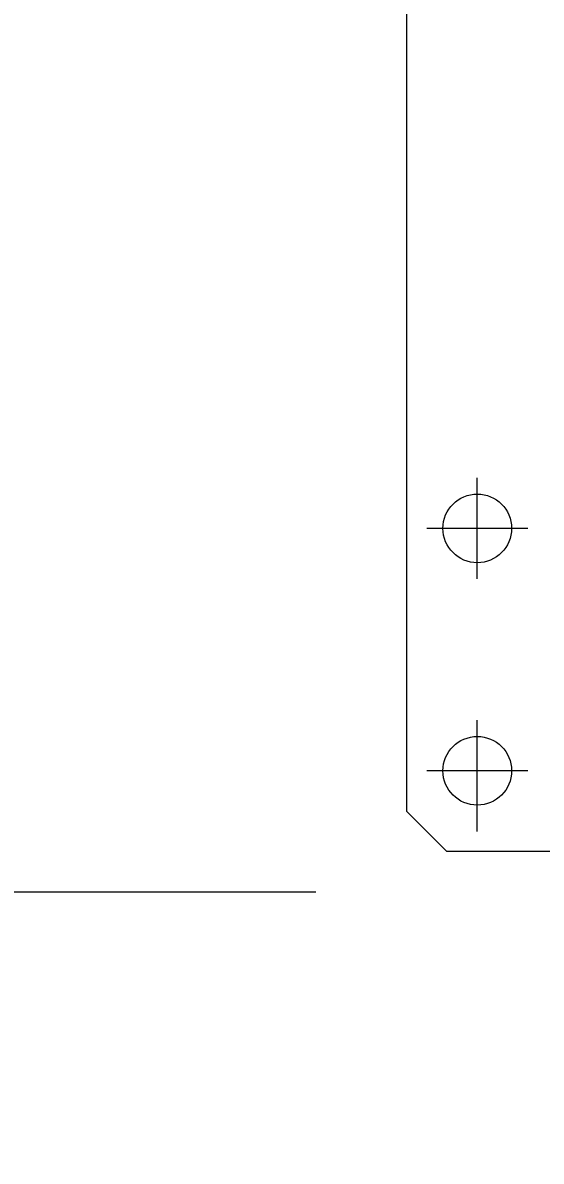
# Model space of a CAD drawing. Header units: inches. Extents: x 702888 to 852715, y 9845 to 271320.
# Drawn here: x 759466.4 to 759594.8, y 46505 to 46786.7 of the extents above; entities that cross this region are included whole.
import ezdxf

# ---------------------------------------------------------------- set-up
doc = ezdxf.new("R2010")
doc.units = ezdxf.units.IN
doc.header["$MEASUREMENT"] = 0
doc.header["$PDMODE"] = 34
doc.linetypes.add('MITTE2', pattern=[725.805, 483.87, -80.645, 80.645, -80.645])
doc.layers.get('0').update_dxf_attribs({"lineweight": 5})
doc.layers.get('Defpoints').update_dxf_attribs({"lineweight": 5})
doc.layers.add('MITTE', color=1, linetype='MITTE2', lineweight=0)
doc.layers.add('VOLLINIE', color=7, linetype='Continuous', lineweight=0)
doc.dimstyles.new('D1', dxfattribs={"dimscale": 66, "dimtxt": 2.5, "dimasz": 2.5, "dimexe": 1, "dimexo": 1, "dimgap": 1.25, "dimtad": 1, "dimdec": 0, "dimdsep": 46, "dimtxsty": 'Standard', "dimblk": 'OPEN30', "dimcen": 2.5, "dimclrd": 150, "dimclre": 150, "dimclrt": 140, "dimadec": 0, "dimazin": 0, "dimtfac": 1, "dimtdec": 0, "dimtmove": 0, "dimatfit": 3, "dimfxl": 1, "dimtfill": 1, "dimlwd": 13, "dimlwe": 13, "dimarcsym": 0})

# ---------------------------------------------------------------- blocks, each defined once
blk = doc.blocks.new('_Open30')
at = {"color": 0, "linetype": 'ByBlock', "lineweight": -2}
for p, q in [((-1, 0.2679), (0, 0)), ((0, 0), (-1, -0.2679)), ((0, 0), (-1, 0))]:
    blk.add_line(p, q, dxfattribs=at)
blk = doc.blocks.new('*D604')
at = {"color": 150, "lineweight": 13, "transparency": 16777216}
for p, q in [((759257.25, 46986.57), (759257.25, 47151.57)), ((759570.47, 46821.57), (759191.25, 46821.57)), ((759257.25, 46571.57), (759257.25, 46821.57)), ((759538.97, 46571.57), (759191.25, 46571.57)), ((759257.25, 46406.57), (759257.25, 46241.57))]:
    blk.add_line(p, q, dxfattribs=at)
at = {"layer": 'Defpoints', "color": 0, "transparency": 16777216}
for p in [(759257.25, 46821.57), (759636.47, 46821.57), (759604.97, 46571.57)]:
    blk.add_point(p, dxfattribs=at)
at = {"color": 150, "lineweight": 13, "transparency": 16777216, "xscale": 165, "yscale": 165, "zscale": 165}
for p, rotation in [((759257.25, 46821.57), 270), ((759257.25, 46571.57), 90)]:
    blk.add_blockref('_Open30', p, dxfattribs=dict(at, rotation=rotation))
at = {"color": 140, "transparency": 16777216, "insert": (759257.25, 47440.32), "char_height": 165, "attachment_point": 5, "rotation": 90, "bg_fill": 3, "box_fill_scale": 1.25, "bg_fill_color": 9, "bg_fill_true_color": 13158600, "bg_fill_transparency": 0}
blk.add_mtext('250', dxfattribs=at)
blk = doc.blocks.new('556')
at = {"layer": 'MITTE'}
for p, q in [((201757.79, 58380.33), (201757.79, 58405.33)), ((201770.29, 58392.83), (201745.29, 58392.83)), ((201757.79, 58317.83), (201757.79, 58345.33)), ((201770.29, 58332.83), (201745.29, 58332.83))]:
    blk.add_line(p, q, dxfattribs=at)
at = {"layer": 'VOLLINIE'}
for p, q in [((201740.29, 58587.83), (201740.29, 58322.83)), ((201740.29, 58322.83), (201750.29, 58312.83)), ((201783.29, 58312.83), (201750.29, 58312.83))]:
    blk.add_line(p, q, dxfattribs=at)
for centre in [(201757.79, 58392.83), (201757.79, 58332.83)]:
    blk.add_circle(centre, 8.5, dxfattribs=at)

msp = doc.modelspace()

# ---------------------------------------------------------------- dimensions: what is measured, and where the dimension line sits
dim = msp.add_linear_dim(base=(759257.252, 46821.572), p1=(759604.967, 46571.572), p2=(759636.467, 46821.572), angle=90, dimstyle='D1', override={"dimtad": 0})
dim.commit()
dim.dimension.update_dxf_attribs({"geometry": '*D604', "text_midpoint": (759257.252, 47440.322)})

# ---------------------------------------------------------------- next in the draw order: block references
msp.add_blockref('556', (557821.175, -11731.254))

doc.saveas('drawing.dxf')
